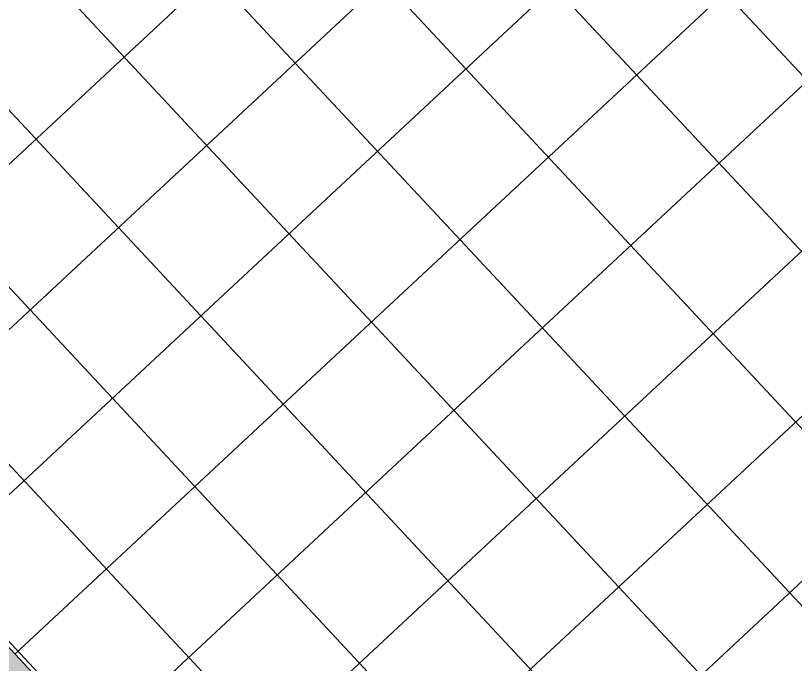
# Model space of a CAD drawing. Header units: millimetres. Extents: x -71377 to 516042, y -145869 to 441446.
# Drawn here: x 276516 to 280388, y 178103 to 181328 of the extents above; entities that cross this region are included whole.
import ezdxf

# ---------------------------------------------------------------- set-up
doc = ezdxf.new("R2010")
doc.units = ezdxf.units.MM
doc.header["$LTSCALE"] = 1000
doc.layers.add('A-hat', color=251, linetype='Continuous', lineweight=5)
doc.layers.add('A_cwall', color=2, linetype='Continuous', lineweight=5)

msp = doc.modelspace()

# ---------------------------------------------------------------- hatches: boundary and pattern name
at = {"layer": 'A-hat'}
h = msp.add_hatch(dxfattribs=at)
h.set_pattern_fill('FP_42', color=256, scale=1000, style=0, pattern_type=2)
h.set_pattern_definition([(133, (279101.14, 178927.9), (-438.81, -409.2), []), (223, (279101.14, 178927.9), (409.2, -438.81), [])])
h.paths.add_polyline_path([(279874.3, 174989.8), (279906.5, 175019.8), (279714.8, 175225.3), (279751.4, 175259.4), (279943, 175053.9), (282709, 177633.3), (282517.4, 177838.8), (282553.9, 177872.9), (282745.6, 177667.4), (282777.8, 177697.4), (281765, 178783.4), (282591.4, 179554.1), (279065.5, 183335.2), (277690.5, 182053), (277445, 182316.3), (276413.8, 181354.7), (276277.4, 181501), (275399.8, 180682.6), (275536.2, 180536.3), (275474, 180478.3), (276156, 179747), (275552.7, 179184.3), (278546.6, 175973.7), (278766, 176178.3), (279846.3, 175019.8)])
h.paths.add_polyline_path([(279805, 175335.4), (279600.4, 175554.8), (282233.3, 178010), (282437.9, 177790.6), (279906.5, 175430)])
h.paths.add_polyline_path([(281712, 179698), (281302.8, 180136.8), (281522.2, 180341.4), (281931.4, 179902.6), (281728.1, 179713)])
h.paths.add_polyline_path([(281087.1, 180441.5), (280473.3, 181099.7), (280692.7, 181304.3), (281306.5, 180646.1), (281101.9, 180455.3)])
msp.add_hatch(color=256, dxfattribs=at).paths.add_polyline_path([(277789, 176566.2), (277898.7, 176668.5), (276125.5, 178570), (276015.8, 178467.7), (276249.5, 178217.1)])

# ---------------------------------------------------------------- linework, layer by layer
at = {"layer": 'A_cwall'}
msp.add_line((277898.7, 176668.5), (276125.5, 178570), dxfattribs=at)

doc.saveas('drawing.dxf')
